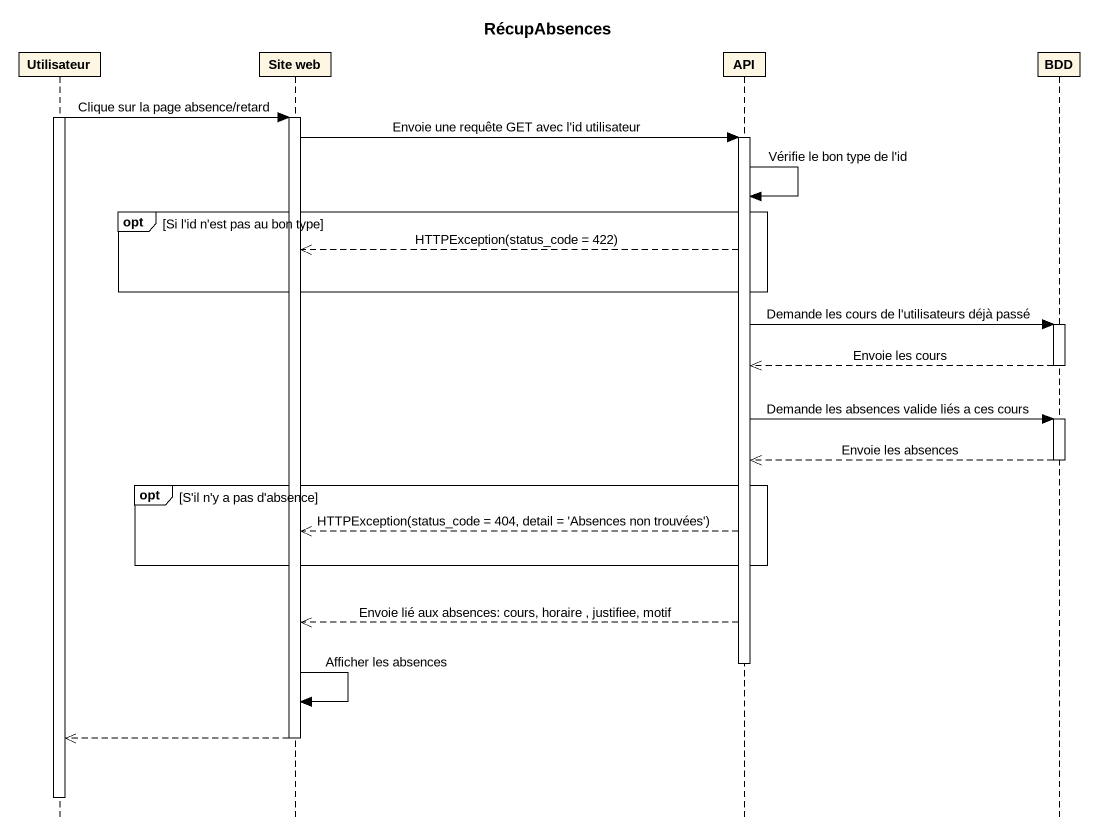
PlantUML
@startuml
title RécupAbsences
hide footbox
participant Utilisateur
participant "Site web" as Site_web
participant API
participant BDD

activate Utilisateur
Utilisateur -> Site_web : Clique sur la page absence/retard
activate Site_web
Site_web -> API : Envoie une requête GET avec l'id utilisateur
activate API
API -> API : Vérifie le bon type de l'id
opt Si l'id n'est pas au bon type
  API -->> Site_web : HTTPException(status_code = 422)
end
API -> BDD : Demande les cours de l'utilisateurs déjà passé
activate BDD
BDD -->> API : Envoie les cours
deactivate BDD
API -> BDD : Demande les absences valide liés a ces cours
activate BDD
BDD -->> API : Envoie les absences
deactivate BDD
opt S'il n'y a pas d'absence
  API -->> Site_web : HTTPException(status_code = 404, detail = 'Absences non trouvées')
end
API -->> Site_web : Envoie lié aux absences: cours, horaire , justifiee, motif
deactivate API
Site_web -> Site_web : Afficher les absences
Site_web -->> Utilisateur
deactivate Site_web
deactivate Utilisateur
@enduml
